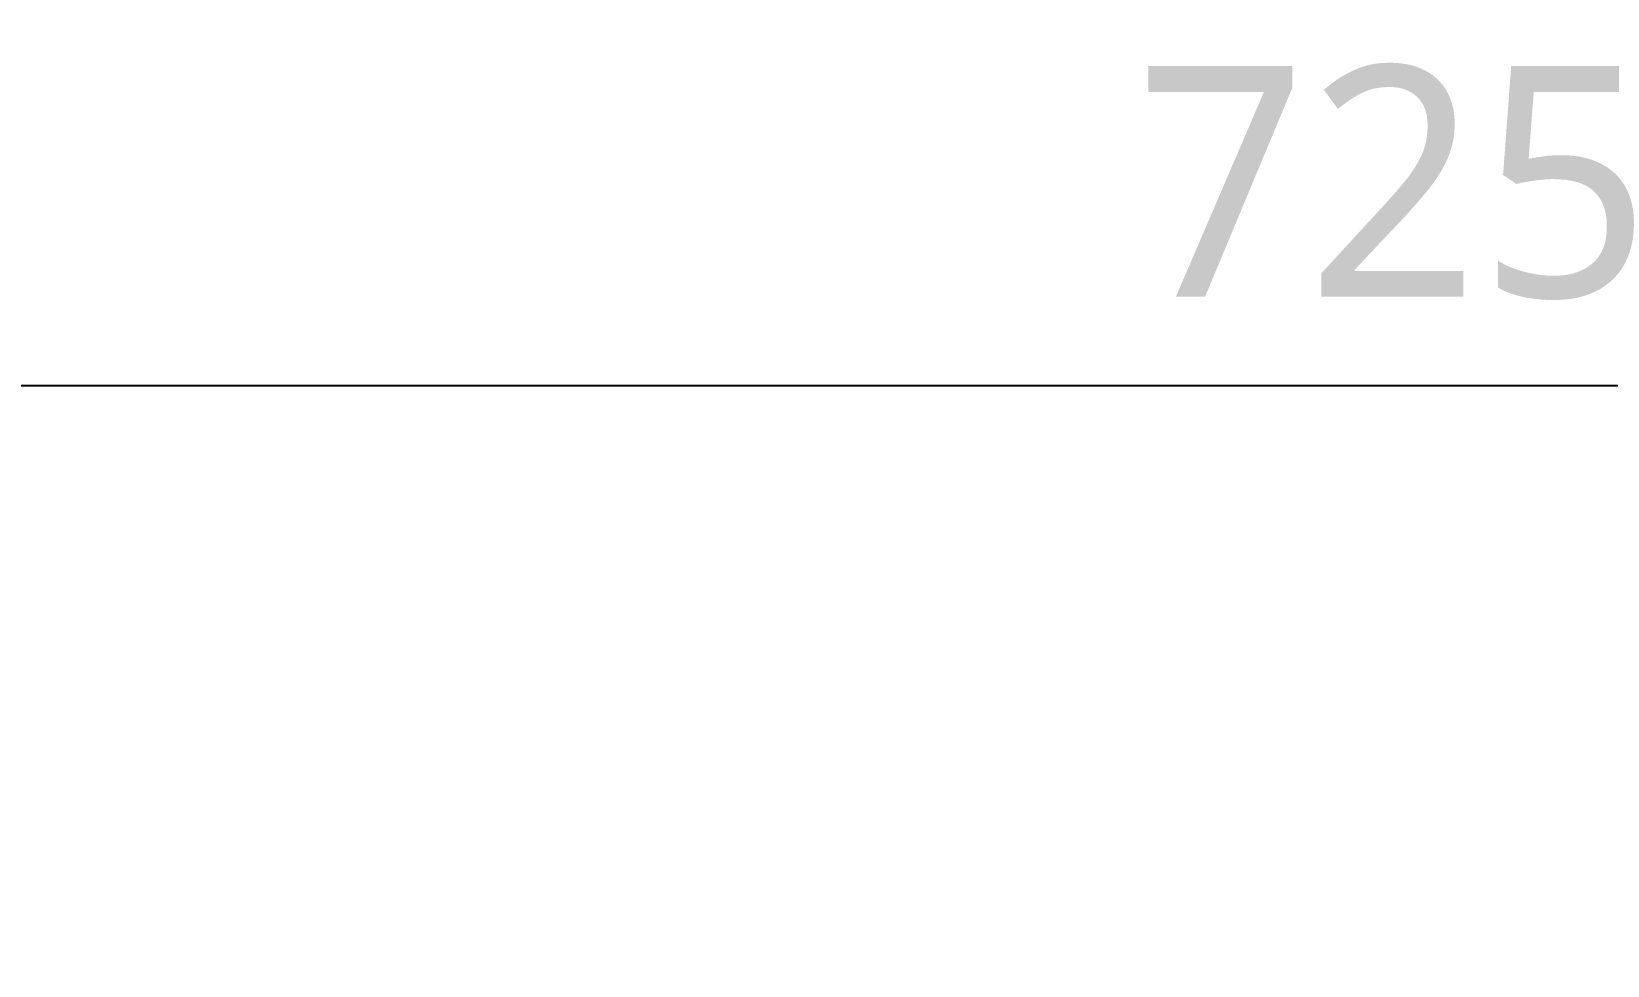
# Model space of a CAD drawing. Extents: x 3004 to 9384, y -52 to 2475.
# Drawn here: x 6943.8 to 7148.6, y 1925.3 to 2046.6 of the extents above; entities that cross this region are included whole.
import ezdxf

# ---------------------------------------------------------------- set-up
doc = ezdxf.new("R2010")
doc.units = 0
doc.header["$LTSCALE"] = 20
doc.header["$MEASUREMENT"] = 0
doc.layers.get('0').update_dxf_attribs({"linetype": 'CONTINUOUS'})
doc.layers.get('DEFPOINTS').update_dxf_attribs({"linetype": 'CONTINUOUS'})
doc.styles.get("Standard").update_dxf_attribs({"font": 'NanumGothic.ttf'})
doc.dimstyles.get("Standard").update_dxf_attribs({"dimtxt": 2.7, "dimasz": 2.5, "dimexe": 1.5, "dimexo": 1.5, "dimgap": 1.5, "dimtad": 1, "dimdec": 0, "dimlfac": 10, "dimzin": 0, "dimdsep": 46, "dimtxsty": 'Standard', "dimcen": 0, "dimclrt": 2, "dimadec": 0, "dimazin": 0, "dimtfac": 1, "dimtdec": 0, "dimtmove": 0, "dimatfit": 3, "dimfxl": 0, "dimtolj": 1, "dimtzin": 0, "dimarcsym": 0})

# ---------------------------------------------------------------- blocks, each defined once
blk = doc.blocks.new('*D22')
at = {"color": 3, "lineweight": -2}
for p, q in [((6758.6, 1725.73), (6758.6, 2005.63)), ((7482.86, 1725.73), (7482.86, 2005.63)), ((6778.6, 2000.63), (7462.86, 2000.63))]:
    blk.add_line(p, q, dxfattribs=at)
at = {"color": 3}
for points in [[(6778.6, 2003.97), (6778.6, 1997.3), (6758.6, 2000.63)], [(7462.86, 2003.97), (7462.86, 1997.3), (7482.86, 2000.63)]]:
    blk.add_solid(points, dxfattribs=at)
at = {"layer": 'DEFPOINTS', "color": 0}
for p in [(7482.86, 2000.63), (6758.6, 1724.23), (7482.86, 1724.23)]:
    blk.add_point(p, dxfattribs=at)
at = {"color": 2, "insert": (7120.73, 2026.96), "char_height": 30, "attachment_point": 5}
blk.add_mtext('\\A1;725', dxfattribs=at)

msp = doc.modelspace()

# ---------------------------------------------------------------- dimensions: what is measured, and where the dimension line sits
dim = msp.add_linear_dim(base=(7482.86, 2000.63), p1=(6758.6, 1724.23), p2=(7482.86, 1724.23), text='725', dimstyle='Standard', override={"dimtxt": 30, "dimasz": 20, "dimexe": 5, "dimgap": 10, "dimtih": 1, "dimtoh": 1, "dimlfac": 1, "dimzin": 12, "dimclrd": 3, "dimclre": 3, "dimazin": 2, "dimarcsym": 1})
dim.commit()
dim.dimension.update_dxf_attribs({"geometry": '*D22', "text_midpoint": (7120.73, 2026.96)})

doc.saveas('drawing.dxf')
